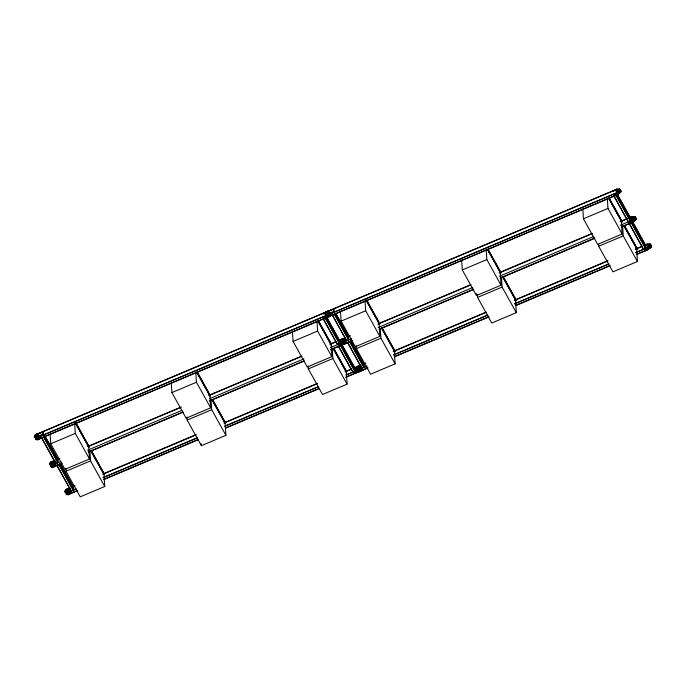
<?xml version="1.0" encoding="UTF-8"?>
<svg xmlns="http://www.w3.org/2000/svg" width="686" height="686" viewBox="0 0 686 686"><rect width="100%" height="100%" fill="white"/><g stroke="black" fill="none" stroke-linecap="round" stroke-linejoin="round"><path stroke-width="1.03" d="M327.436 312.216L328.791 312.224A1.741 0.832 -29 0 1 328.877 313.545L326.313 315.783L323.157 317.112L323.903 318.458M327.968 311.95L329.023 311.959A2.161 1.029 -29 0 1 329.143 313.596L326.45 315.946L323.175 317.326M327.05 317.129L329.623 314.883A1.741 0.832 -29 0 0 330.086 314.102M342.691 339.699L344.046 339.707A1.741 0.832 -29 0 1 344.132 341.028L341.568 343.266L338.412 344.595L339.158 345.933M342.691 339.433L344.278 339.441A2.161 1.029 -29 0 1 344.398 341.079L341.705 343.429L338.43 344.809M357.612 367.173L359.301 367.182A1.741 0.832 -29 0 1 359.387 368.502L356.823 370.74L353.667 372.078C354.276 375.791 358.615 370.86 360.133 369.848A1.741 0.832 -29 0 0 360.493 369.385M359.635 368.571L356.96 370.903L353.684 372.292M329.314 310.775L616.74 189.37L619.509 189.43A1.741 0.832 -29 0 1 619.595 190.751L617.031 192.989L613.884 194.318L614.639 195.87L613.893 194.532L617.168 193.152L619.852 190.811A2.161 1.029 -29 0 0 619.758 189.165L616.92 189.147L327.299 311.427A2.615 1.243 -29 0 0 325.018 313.768A2.615 1.243 -29 0 0 327.471 314.111L333.833 311.427L333.662 308.743L334.005 311.744L327.642 314.428A2.615 1.243 -29 0 1 325.233 314.265A2.615 1.243 -29 0 1 326.828 312.079M617.777 194.327L620.341 192.089A1.741 0.832 -29 0 0 620.478 190.811M620.504 190.502A2.161 1.029 -29 0 1 620.607 192.14L617.915 194.49L614.142 196.102L628.35 221.707L630.237 220.909L630.022 217.513L617.34 194.653M635.107 218.294L632.423 220.626L629.148 222.015L629.894 223.353L629.139 221.801L632.286 220.472L634.85 218.225A1.741 0.832 -29 0 0 634.764 216.905L632.063 216.896L629.036 218.097M633.032 221.81L635.596 219.571A1.741 0.832 -29 0 0 635.57 218.259M629.311 217.839L632.175 216.63L634.996 216.639L635.742 217.985A2.161 1.029 -29 0 1 635.862 219.614L633.169 221.972L629.388 223.585L643.605 249.19M644.557 245.537L647.318 244.37L650.019 244.388A1.741 0.832 -29 0 1 650.105 245.708L647.541 247.946L644.386 249.275L645.149 250.836L644.403 249.49L647.678 248.109L650.354 245.768M650.671 245.562L650.765 245.725A1.741 0.832 -29 0 1 650.851 247.046L648.287 249.284L645.132 250.622M326.202 311.941L36.581 434.229A2.615 1.243 -29 0 0 34.3 436.562A2.615 1.243 -29 0 0 36.744 436.905L43.107 434.221L42.944 431.537L43.287 434.538L36.924 437.231A2.615 1.243 -29 0 1 34.514 437.068A2.615 1.243 -29 0 1 36.109 434.873M38.596 433.569L326.013 312.164L326.227 315.56L38.81 436.965L38.519 433.346M36.752 434.547L43.115 431.863M327.479 311.753L333.842 309.069M613.653 190.742L616.808 189.413L616.954 192.766L329.529 314.171L329.237 310.552M615.968 191.754L617.7 191.025M326.176 312.379L325.936 311.941L326.159 315.517L38.742 436.922L39.788 438.8M329.46 314.119L616.885 192.723L616.654 189.147L617.314 190.339M37.37 436.63A2.615 1.243 -29 0 0 35.535 438.886A2.615 1.243 -29 0 0 37.97 439.109L41.417 437.651L55.84 463.625L55.729 461.832M326.819 316.589A2.615 1.243 -29 0 0 328.688 316.306L332.135 314.848L346.559 340.822M39.702 438.577L327.119 317.172L326.965 314.625M330.42 315.774L617.846 194.37L617.632 190.982M37.979 436.75A2.615 1.243 -29 0 0 35.698 439.083A2.615 1.243 -29 0 0 38.142 439.426L327.205 317.395L327.033 314.711M326.853 316.855A2.615 1.243 -29 0 0 328.868 316.632L617.923 194.592L616.885 192.723M76.009 423.288L88.7 446.149L89.514 459.011L64.973 469.37L50.764 443.773L75.297 433.406L74.68 423.511M197.156 372.121L209.847 394.982L210.653 407.836L186.112 418.203L171.903 392.598L196.436 382.239L195.819 372.344M318.33 320.937L331.012 343.797L331.827 356.66L307.285 367.019L293.076 341.422L317.609 331.055L316.992 321.159M379.066 323.5L379.873 336.363L355.331 346.73L341.122 321.125L365.664 310.758L365.038 300.862M500.24 272.316L501.046 285.179L476.504 295.546L462.295 269.941L486.837 259.574L486.211 249.687M621.379 221.149L622.185 234.012L597.652 244.379L583.434 218.774L607.976 208.407L607.35 198.511M59.571 458.377L57.787 459.131L58.044 462.69L43.835 437.085M87.456 446.595L181.241 406.987M208.604 395.428L301.428 356.223M329.769 344.243L336.38 341.457M325.473 318.124L339.681 343.729L339.459 340.153L341.191 339.424L341.482 339.947M378.175 323.801L470.982 284.604M499.322 272.634L592.147 233.42M620.496 221.449L627.098 218.663M616.191 195.33L630.4 220.935L630.177 217.359L631.909 216.63L632.801 218.234L631.231 218.903M54.631 460.52L51.836 461.704A2.615 1.243 -29 0 0 49.555 464.045A2.615 1.243 -29 0 0 51.999 464.388L55.446 462.93M338.584 340.633L341.98 339.424M345.358 337.726L342.554 338.91A2.615 1.243 -29 0 0 340.273 341.251A2.615 1.243 -29 0 0 342.717 341.594L346.173 340.136M56.809 459.8L59.759 458.557M88.305 446.5L180.83 407.415M209.376 395.359L301.9 356.274M330.446 344.218L336.346 341.722M338.318 340.891L342.014 339.699M347.528 337.006L350.477 335.754M378.037 324.118L470.562 285.033M499.108 272.977L592.618 233.48M620.178 221.835L627.073 218.928M55.249 460.666L52.007 462.03A2.615 1.243 -29 0 0 49.735 464.371A2.615 1.243 -29 0 0 52.179 464.705L55.626 463.256M342.734 339.236L345.315 338.138M76.137 423.159L88.82 446.02L88.897 447.186L75.066 422.55M197.276 371.992L209.967 394.853L210.036 396.011L196.711 372.292M318.45 320.808L331.141 343.669L331.209 344.835L317.884 321.108M365.784 299.748L379.615 324.384L379.547 323.226L366.856 300.365M487.437 249.498L500.754 273.217L500.686 272.059L487.995 249.198M608.611 198.314L621.928 222.032L621.859 220.875L609.168 198.014M631.283 218.663L632.921 217.968M629.928 219.709L632.955 218.5M341.868 339.69A2.615 1.243 -29 0 0 340.513 341.8A2.615 1.243 -29 0 0 342.897 341.911L346.353 340.453M57.881 462.664L55.995 463.462L41.777 437.865L43.672 437.068L57.881 462.664L57.667 459.277L44.47 435.499M326.613 317.455L339.304 340.316L339.519 343.703L337.632 344.501L323.415 318.904L327.196 317.284L329.872 314.951A2.161 1.029 -29 0 0 330.292 314.437M348.599 339.87L346.713 340.668L332.496 315.063L334.391 314.265L348.599 339.87L348.385 336.474L335.694 313.613M60.968 461.455L53.997 464.396L55.043 466.274L62.006 463.333M87.534 450.23L182.004 410.331M209.556 398.695L304.018 358.795M330.592 347.57L341.482 343.043L341.191 339.424M351.686 338.661L344.715 341.602L344.492 338.026M378.252 327.514L472.723 287.537M499.288 276.312L593.819 236.456M620.324 225.188L632.209 220.24L631.909 216.63M52.625 464.113A2.615 1.243 -29 0 0 50.79 466.36A2.615 1.243 -29 0 0 53.225 466.583L56.672 465.125L71.095 491.099M341.928 344.02A2.615 1.243 -29 0 0 343.943 343.789L347.39 342.331L361.814 368.305L361.702 366.521M61.851 463.144L54.957 466.051L54.854 464.353M88.425 451.92L182.922 412.003M209.496 400.778L303.992 360.862M330.566 349.637L342.374 344.646L344.878 342.365A1.741 0.832 -29 0 0 345.324 341.688M345.675 343.257L352.57 340.342M379.144 329.117L473.64 289.209M500.214 277.984L594.711 238.068M621.284 226.843L633.101 221.852M53.234 464.225A2.615 1.243 -29 0 0 50.953 466.566A2.615 1.243 -29 0 0 53.397 466.909L56.852 465.451M341.98 344.269A2.615 1.243 -29 0 0 344.123 344.106L347.57 342.657M88.58 452.108L183.042 412.209M209.616 400.984L304.078 361.085M330.643 349.86L342.46 344.869L342.22 342.108M352.724 340.539L345.761 343.48L344.398 341.079M379.298 329.314L473.76 289.415M500.334 278.19L594.796 238.291M621.37 227.066L633.178 222.075L632.938 219.306M91.264 450.762L103.955 473.623L104.769 486.485L80.228 496.853L66.01 471.248L90.552 460.889L89.935 450.994M212.411 399.595L225.094 422.456L225.908 435.318L201.367 445.686L187.158 420.081L211.691 409.714L211.074 399.827M333.585 348.411L346.267 371.272L347.082 384.134L322.54 394.501L308.331 368.897L332.864 358.538L332.247 348.642M394.321 350.983L395.127 363.846L370.586 374.204L356.377 348.608L380.919 338.241L380.293 328.345M515.495 299.799L516.301 312.662L491.759 323.029L477.55 297.424L502.083 287.057L501.466 277.161M636.634 248.632L637.44 261.495L612.907 271.853L598.689 246.257L623.231 235.89L622.605 225.994M69.672 488.098L67.091 489.187A2.615 1.243 -29 0 0 64.81 491.528A2.615 1.243 -29 0 0 67.254 491.871L70.701 490.413M73.042 486.614L74.825 485.86M102.591 474.129L196.076 434.641M223.85 422.91L317.669 383.285M345.024 371.726L351.635 368.939M340.728 345.607L354.936 371.212L354.713 367.636L356.446 366.907L356.686 367.336M360.39 365.295L357.809 366.393A2.615 1.243 -29 0 0 355.528 368.725A2.615 1.243 -29 0 0 357.972 369.068L361.428 367.61M349.809 341.765L364.017 367.37L363.794 363.803L365.544 363.057M393.284 351.343L486.237 312.079M514.32 300.219L607.805 260.731M635.356 249.095L642.353 246.137M631.446 222.804L645.655 248.409L645.432 244.842L647.164 244.105L648.056 245.717M72.056 487.283L75.014 486.031M103.56 473.975L196.085 434.898M224.631 422.842L317.155 383.757M345.701 371.701L351.601 369.205M353.573 368.373L357.063 366.907M362.783 364.489L365.732 363.237M393.292 351.601L485.817 312.516M514.363 300.459L607.873 260.963M635.433 249.318L642.328 246.411M644.291 245.579L647.43 244.105L650.251 244.122L650.645 245.459M353.839 368.339L357.106 367.173M67.485 489.418L70.281 488.235M361.222 365.346L357.989 366.71A2.615 1.243 -29 0 0 355.708 369.051A2.615 1.243 -29 0 0 358.152 369.394L361.599 367.936M91.392 450.642L104.075 473.503L104.152 474.661L90.826 450.942M212.531 399.475L225.222 422.336L225.291 423.494L211.965 399.775M333.705 348.291L346.396 371.152L346.464 372.309L333.139 348.591M381.545 328.148L394.87 351.867L394.802 350.7L382.111 327.848M502.692 276.973L516.009 300.7L515.941 299.533L503.25 276.672M623.866 225.797L637.183 249.515L637.114 248.349L624.423 225.497M73.076 489.367L73.874 489.032M363.803 366.573L364.592 366.238M363.974 366.89L364.772 366.556M67.262 489.512A2.615 1.243 -29 0 0 64.99 491.845A2.615 1.243 -29 0 0 67.434 492.188L70.881 490.73M102.789 477.713L197.259 437.814M224.811 426.178L318.295 386.69M356.446 366.907L356.669 370.474L345.847 375.053L356.737 370.517L356.583 367.979M359.97 369.085L366.941 366.135M393.507 354.919L487.978 315.011L393.507 354.988M514.543 303.795L609.014 263.887L514.577 303.855M635.579 252.671L647.387 247.68L647.25 244.327L648.141 245.94M103.775 477.37L197.285 437.874M224.845 426.238L318.347 386.733M366.933 366.213L360.039 369.128L359.747 365.509M635.648 252.714L647.455 247.723L647.164 244.105M68.094 491.485A2.615 1.243 -29 0 0 66.036 493.783A2.615 1.243 -29 0 0 68.48 494.066L75.014 491.699M357.689 371.598A2.615 1.243 -29 0 0 359.198 371.272L365.741 368.905M70.212 493.534L77.106 490.619M103.68 479.394L198.177 439.486M225.737 427.841L319.247 388.345M345.821 377.12L357.629 372.129M360.93 370.732L367.825 367.825M394.399 356.6L488.895 316.683M515.469 305.459L609.965 265.551M636.539 254.317L648.356 249.335L648.193 246.789M68.274 491.802A2.615 1.243 -29 0 0 66.216 494.1A2.615 1.243 -29 0 0 68.651 494.383L77.184 490.842M103.758 479.617L198.254 439.709M225.814 428.064L319.324 388.568M345.898 377.343L357.706 372.249L360.382 369.908A2.161 1.029 -29 0 0 360.802 369.394M357.68 371.906A2.615 1.243 -29 0 0 359.378 371.589L367.902 368.048M394.484 356.823L488.972 316.906M515.546 305.682L610.043 265.774M636.617 254.549L648.424 249.447L651.1 247.106L650.371 245.76A2.161 1.029 -29 0 0 650.268 244.122M618.738 190.759L619.75 190.768M634.156 218.242L634.833 218.242L635.596 219.571M326.253 312.216L322.935 313.545L323.217 314.042M358.118 366.907L359.764 367.336M619.741 189.165L620.393 190.331M619.509 189.43L620.024 190.348M634.764 216.905L635.279 217.831M650.019 244.388L650.491 245.228M619.861 190.802L620.59 192.149M635.845 219.631L635.116 218.277A2.161 1.029 -29 0 0 635.013 216.639M619.595 190.751L620.341 192.089M650.105 245.708L650.851 247.046M616.92 189.147L617.614 190.408M632.175 216.63L632.826 217.796M647.43 244.105L648.081 245.279M631.995 216.853L632.886 218.457M632.14 220.197L633.178 222.075M647.387 247.68L648.433 249.558L648.261 246.874M617.486 194.498L630.177 217.359M632.741 221.981L645.432 244.842M632.595 222.135L645.277 244.996L645.492 248.392L631.283 222.787M613.644 190.528L613.936 191.248M616.028 195.304L630.237 220.909M613.987 196.256L628.196 221.861M629.242 223.739L643.451 249.344M609.048 198.143L621.739 220.995L621.808 222.084M624.303 225.617L636.994 248.478L637.062 249.567M608.731 198.263L621.928 222.032M623.986 225.737L637.183 249.515M607.976 208.407L622.185 234.012M623.231 235.89L637.44 261.495M487.875 249.318L500.566 272.179L500.634 273.268M503.13 276.801L515.821 299.662L515.889 300.751M487.557 249.447L500.754 273.217M502.812 276.921L516.009 300.7M486.837 259.574L501.046 285.179M502.083 287.057L516.301 312.662M366.736 300.485L379.427 323.346L379.487 324.435M381.991 327.968L394.673 350.829L394.742 351.918M365.912 299.696L379.615 324.384M381.673 328.088L394.87 351.867M365.664 310.758L379.873 336.363M380.919 338.241L395.127 363.846M335.848 313.459L348.771 336.809M350.838 340.53L363.794 363.803M350.949 341.096L363.64 363.957L363.854 367.353L349.646 341.748L347.751 342.546L361.968 368.15M334.554 314.291L348.762 339.896L348.539 336.32M329.023 311.959L329.306 312.464M344.278 339.441L344.561 339.939M329.143 313.596L330.506 315.997M328.877 313.545L329.623 314.883M344.132 341.028L344.878 342.365A1.183 0.566 -29 0 1 344.055 342.983M359.387 368.502L360.133 369.848M341.457 339.424L341.731 339.93M326.159 315.517L327.205 317.395M341.414 343L342.46 344.869M356.669 370.474L357.715 372.352M326.768 317.292L339.459 340.153M342.022 344.775L354.713 367.636M341.868 344.929L354.559 367.79L354.773 371.186L340.565 345.581M322.926 313.33L323.2 313.828M325.31 318.107L339.519 343.703M352.887 371.984L338.67 346.379L342.451 344.766L345.127 342.425A2.161 1.029 -29 0 0 345.392 342.134A1.741 0.832 -29 0 1 342.846 343.523M323.269 319.059L337.478 344.664M338.524 346.533L352.733 372.138L352.621 370.354M318.012 321.057L331.209 344.835M333.267 348.539L346.464 372.309M317.609 331.055L331.827 356.66M332.864 358.538L347.082 384.134M196.839 372.241L210.036 396.011M212.094 399.715L225.291 423.494M196.436 382.239L210.653 407.836M211.691 409.714L225.908 435.318M75.194 422.49L88.897 447.186M90.955 450.891L104.152 474.661M75.297 433.406L89.514 459.011M90.552 460.889L104.769 486.485M45.13 436.262L58.078 459.594M60.154 463.316L73.076 486.597L73.299 490.173L59.09 464.568M60.231 463.89L72.922 486.751L73.136 490.147L58.927 464.542L57.032 465.34L71.25 490.944M69.586 491.905A1.741 0.832 -29 0 0 67.159 493.294A1.741 0.832 -29 0 0 68.523 493.98L68.651 494.383M598.569 244.276L598.689 246.257M582.817 208.878L583.434 218.774M477.362 294.457L477.55 297.424M476.384 293.565L476.504 295.546M461.669 260.045L462.295 269.941M360.827 369.042L361.016 370.955L359.653 368.554A2.161 1.029 -29 0 0 359.55 366.916A1.741 0.832 -29 0 0 356.892 367.456A1.741 0.832 -29 0 0 357.483 368.768A1.741 0.832 -29 0 0 359.49 366.89M356.188 345.633L356.377 348.608M344.569 338.249L344.784 341.645M340.496 311.23L341.122 321.125M308.143 365.93L308.331 368.897M292.45 331.527L293.076 341.422M201.247 443.705L201.367 445.686M186.969 417.114L187.158 420.081M171.277 382.711L171.903 392.598M70.109 491.836L70.289 493.757L69.252 491.879L76.223 488.938L69.32 491.922L69.029 488.303M65.83 468.281L66.01 471.248M54.923 464.491L55.043 466.274M53.851 461.052L54.065 464.448L53.774 460.829M50.138 433.878L50.764 443.773M651.014 245.459A2.161 1.029 -29 0 1 651.117 247.097M620.453 191.746A1.183 0.566 -29 0 1 619.132 192.852M620.461 191.042A1.741 0.832 -29 0 1 620.59 192.251A1.741 0.832 -29 0 1 618.438 193.255M635.57 218.945A1.183 0.566 -29 0 1 635.425 219.734A1.183 0.566 -29 0 1 634.181 220.369M635.588 218.508A1.741 0.832 -29 0 1 635.845 219.726A1.741 0.832 -29 0 1 633.564 220.729M633.195 220.575A1.741 0.832 -29 0 1 633.487 219.46M650.937 246.548A1.183 0.566 -29 0 1 650.028 247.672M651.271 246.103A1.741 0.832 -29 0 1 651.1 247.209A1.741 0.832 -29 0 1 649.368 248.178M648.399 247.989A1.741 0.832 -29 0 1 648.639 247.054M343.506 344.038A1.183 0.566 -29 0 0 344.921 343.729A1.183 0.566 -29 0 0 345.427 342.717A1.741 0.832 -29 0 1 343.146 343.858M342.477 343.369A1.741 0.832 -29 0 1 342.666 342.374M346.018 342.691A1.741 0.832 -29 0 1 344.501 344.252A1.741 0.832 -29 0 1 342.863 344.029M341.499 343.326A2.615 1.243 -29 0 1 342.305 342.04M341.739 343.36A2.615 1.243 -29 0 1 342.674 342.194M342.528 343.326A1.741 0.832 -29 0 1 342.674 342.923M360.236 369.394A1.183 0.566 -29 0 1 359.112 370.543M360.613 370.792A1.183 0.566 -29 0 1 359.627 371.486A1.183 0.566 -29 0 1 358.718 371.486M360.733 369.411A1.741 0.832 -29 0 1 358.504 370.997M357.672 370.783A1.741 0.832 -29 0 1 357.749 370.08M361.256 370.097A1.741 0.832 -29 0 1 359.824 371.701A1.741 0.832 -29 0 1 358.118 371.503M356.994 370.843A2.615 1.243 -29 0 1 357.732 369.84M356.754 370.8A2.615 1.243 -29 0 1 357.749 369.351M360.887 369.402A1.741 0.832 -29 0 1 360.339 370.543A1.741 0.832 -29 0 1 358.684 371.323M330.198 314.548A1.741 0.832 -29 0 1 327.591 316.04M327.514 314.78A1.741 0.832 -29 0 0 327.222 315.886A1.741 0.832 -29 0 1 327.582 315.217M326.244 315.843A2.615 1.243 -29 0 1 327.05 314.557M326.485 315.877A2.615 1.243 -29 0 1 327.625 314.557M330.326 314.977A1.741 0.832 -29 0 1 327.899 316.375M329.734 314.548A1.183 0.566 -29 0 1 328.208 315.689M330.155 315.757A1.183 0.566 -29 0 1 328.311 316.589M330.763 315.217A1.741 0.832 -29 0 1 329.314 316.743A1.741 0.832 -29 0 1 327.625 316.623M54.64 466.111A1.183 0.566 -29 0 1 53.311 466.9A1.183 0.566 -29 0 1 52.685 466.429M52.865 466.128A1.183 0.566 -29 0 1 54.528 465.425M54.76 464.731A1.741 0.832 -29 0 1 52.513 466.317A1.741 0.832 -29 0 1 52.05 465.057A1.741 0.832 -29 0 1 54.571 464.216M55.283 465.417A1.741 0.832 -29 0 1 53.568 467.132A1.741 0.832 -29 0 1 52.222 466.471A1.741 0.832 -29 0 1 54.537 465.048M54.94 464.799A1.741 0.832 -29 0 1 53.062 466.566A1.741 0.832 -29 0 1 52.016 465.631A1.741 0.832 -29 0 1 54.563 464.465M69.895 493.594A1.183 0.566 -29 0 1 68.394 494.392A1.183 0.566 -29 0 1 68.094 493.628A1.183 0.566 -29 0 1 69.62 492.882M70.015 492.205A1.741 0.832 -29 0 1 67.863 493.783A1.741 0.832 -29 0 1 67.168 492.685A1.741 0.832 -29 0 1 69.638 491.622M70.538 492.891A1.741 0.832 -29 0 1 68.874 494.589A1.741 0.832 -29 0 1 67.451 494.023A1.741 0.832 -29 0 1 69.646 492.539M70.169 492.205A1.741 0.832 -29 0 1 68.523 493.98M66.422 490.944A1.741 0.832 -29 0 0 68.428 489.067A1.741 0.832 -29 0 0 65.83 489.633A1.741 0.832 -29 0 0 66.422 490.944A1.183 0.566 -29 0 1 68.291 490.113A1.183 0.566 -29 0 1 67.605 491.356A1.183 0.566 -29 0 1 66.371 491.09M39.428 437.454A1.741 0.832 -29 0 1 37.37 438.826A1.741 0.832 -29 0 1 36.495 437.96A1.741 0.832 -29 0 1 38.622 436.639M39.016 436.639A1.741 0.832 -29 0 1 39.445 436.853M39.471 437.994A1.741 0.832 -29 0 1 37.13 439.169A1.741 0.832 -29 0 1 37.044 437.822A1.741 0.832 -29 0 1 39.411 437.016M37.55 438.723A1.183 0.566 -29 0 1 39.325 437.96A1.183 0.566 -29 0 1 38.725 439.177A1.183 0.566 -29 0 1 37.404 439.014M40.045 438.011A1.741 0.832 -29 0 1 38.167 439.7A1.741 0.832 -29 0 1 37.027 438.886A1.741 0.832 -29 0 1 39.419 437.565M618.026 190.991A1.183 0.566 -29 0 0 619.389 189.713A1.183 0.566 -29 0 0 617.623 190.099A1.183 0.566 -29 0 0 618.026 190.991M617.872 191.334A1.741 0.832 -29 0 0 619.887 189.456A1.741 0.832 -29 0 0 617.28 190.022A1.741 0.832 -29 0 0 617.872 191.334M633.281 218.474A1.183 0.566 -29 0 0 634.644 217.196A1.183 0.566 -29 0 0 632.878 217.582A1.183 0.566 -29 0 0 633.281 218.474M633.127 218.808A1.741 0.832 -29 0 0 635.133 216.93A1.741 0.832 -29 0 0 632.535 217.496A1.741 0.832 -29 0 0 633.127 218.808M648.527 245.948A1.183 0.566 -29 0 0 649.899 244.67A1.183 0.566 -29 0 0 648.133 245.056A1.183 0.566 -29 0 0 648.527 245.948M648.381 246.291A1.741 0.832 -29 0 0 650.388 244.413A1.741 0.832 -29 0 0 647.79 244.979A1.741 0.832 -29 0 0 648.381 246.291M342.408 341.611A1.741 0.832 -29 0 0 344.415 339.724A1.741 0.832 -29 0 0 341.817 340.299A1.741 0.832 -29 0 0 342.408 341.611M342.228 341.285A1.741 0.832 -29 0 0 344.235 339.407A1.741 0.832 -29 0 0 341.637 339.973A1.741 0.832 -29 0 0 342.228 341.285M342.554 341.268A1.183 0.566 -29 0 0 343.926 339.99A1.183 0.566 -29 0 0 342.151 340.376A1.183 0.566 -29 0 0 342.554 341.268M342.04 340.333A1.183 0.566 -29 0 0 343.403 339.055A1.183 0.566 -29 0 0 341.637 339.441A1.183 0.566 -29 0 0 342.04 340.333M341.885 340.668A1.741 0.832 -29 0 0 343.892 338.79A1.741 0.832 -29 0 0 341.294 339.356A1.741 0.832 -29 0 0 341.885 340.668M327.153 314.128A1.741 0.832 -29 0 0 329.16 312.25A1.741 0.832 -29 0 0 326.562 312.816A1.741 0.832 -29 0 0 327.153 314.128M326.973 313.811A1.741 0.832 -29 0 0 328.98 311.924A1.741 0.832 -29 0 0 326.382 312.499A1.741 0.832 -29 0 0 326.973 313.811M327.299 313.794A1.183 0.566 -29 0 0 328.671 312.507A1.183 0.566 -29 0 0 326.896 312.902A1.183 0.566 -29 0 0 327.299 313.794M326.785 312.85A1.183 0.566 -29 0 0 328.148 311.573A1.183 0.566 -29 0 0 326.382 311.959A1.183 0.566 -29 0 0 326.785 312.85M326.63 313.193A1.741 0.832 -29 0 0 328.645 311.307A1.741 0.832 -29 0 0 326.039 311.881A1.741 0.832 -29 0 0 326.63 313.193M357.809 368.751A1.183 0.566 -29 0 0 359.181 367.473A1.183 0.566 -29 0 0 357.406 367.859A1.183 0.566 -29 0 0 357.809 368.751M357.295 367.807A1.183 0.566 -29 0 0 358.658 366.53A1.183 0.566 -29 0 0 356.892 366.916A1.183 0.566 -29 0 0 357.295 367.807M357.663 369.085A1.741 0.832 -29 0 0 359.67 367.207A1.741 0.832 -29 0 0 357.072 367.773A1.741 0.832 -29 0 0 357.663 369.085M357.14 368.15A1.741 0.832 -29 0 0 359.147 366.273A1.741 0.832 -29 0 0 356.549 366.839A1.741 0.832 -29 0 0 357.14 368.15M52.882 465.94A1.183 0.566 -29 0 0 54.245 464.662A1.183 0.566 -29 0 0 52.479 465.048A1.183 0.566 -29 0 0 52.882 465.94M51.682 464.405A1.741 0.832 -29 0 0 53.697 462.527A1.741 0.832 -29 0 0 51.09 463.093A1.741 0.832 -29 0 0 51.682 464.405M51.51 464.088A1.741 0.832 -29 0 0 53.517 462.201A1.741 0.832 -29 0 0 50.918 462.776A1.741 0.832 -29 0 0 51.51 464.088M51.836 464.062A1.183 0.566 -29 0 0 53.208 462.784A1.183 0.566 -29 0 0 51.433 463.17A1.183 0.566 -29 0 0 51.836 464.062M51.313 463.127A1.183 0.566 -29 0 0 52.685 461.85A1.183 0.566 -29 0 0 50.91 462.235A1.183 0.566 -29 0 0 51.313 463.127M51.167 463.47A1.741 0.832 -29 0 0 53.174 461.584A1.741 0.832 -29 0 0 50.575 462.158A1.741 0.832 -29 0 0 51.167 463.47M68.137 493.423A1.183 0.566 -29 0 0 69.5 492.145A1.183 0.566 -29 0 0 67.734 492.531A1.183 0.566 -29 0 0 68.137 493.423M36.427 436.931A1.741 0.832 -29 0 0 38.442 435.044A1.741 0.832 -29 0 0 35.835 435.619A1.741 0.832 -29 0 0 36.427 436.931M36.255 436.605A1.741 0.832 -29 0 0 38.262 434.727A1.741 0.832 -29 0 0 35.663 435.293A1.741 0.832 -29 0 0 36.255 436.605M36.581 436.588A1.183 0.566 -29 0 0 37.953 435.31A1.183 0.566 -29 0 0 36.178 435.696A1.183 0.566 -29 0 0 36.581 436.588M36.058 435.644A1.183 0.566 -29 0 0 37.43 434.367A1.183 0.566 -29 0 0 35.655 434.752A1.183 0.566 -29 0 0 36.058 435.644M35.912 435.987A1.741 0.832 -29 0 0 37.919 434.109A1.741 0.832 -29 0 0 35.32 434.675A1.741 0.832 -29 0 0 35.912 435.987M66.568 490.61A1.183 0.566 -29 0 0 67.94 489.332A1.183 0.566 -29 0 0 66.165 489.718A1.183 0.566 -29 0 0 66.568 490.61M66.936 491.888A1.741 0.832 -29 0 0 68.952 490.001A1.741 0.832 -29 0 0 66.345 490.576A1.741 0.832 -29 0 0 66.936 491.888M66.765 491.562A1.741 0.832 -29 0 0 68.772 489.684A1.741 0.832 -29 0 0 66.165 490.25A1.741 0.832 -29 0 0 66.765 491.562M37.627 438.465A1.183 0.566 -29 0 0 38.991 437.188A1.183 0.566 -29 0 0 37.224 437.574A1.183 0.566 -29 0 0 37.627 438.465"/></g></svg>
